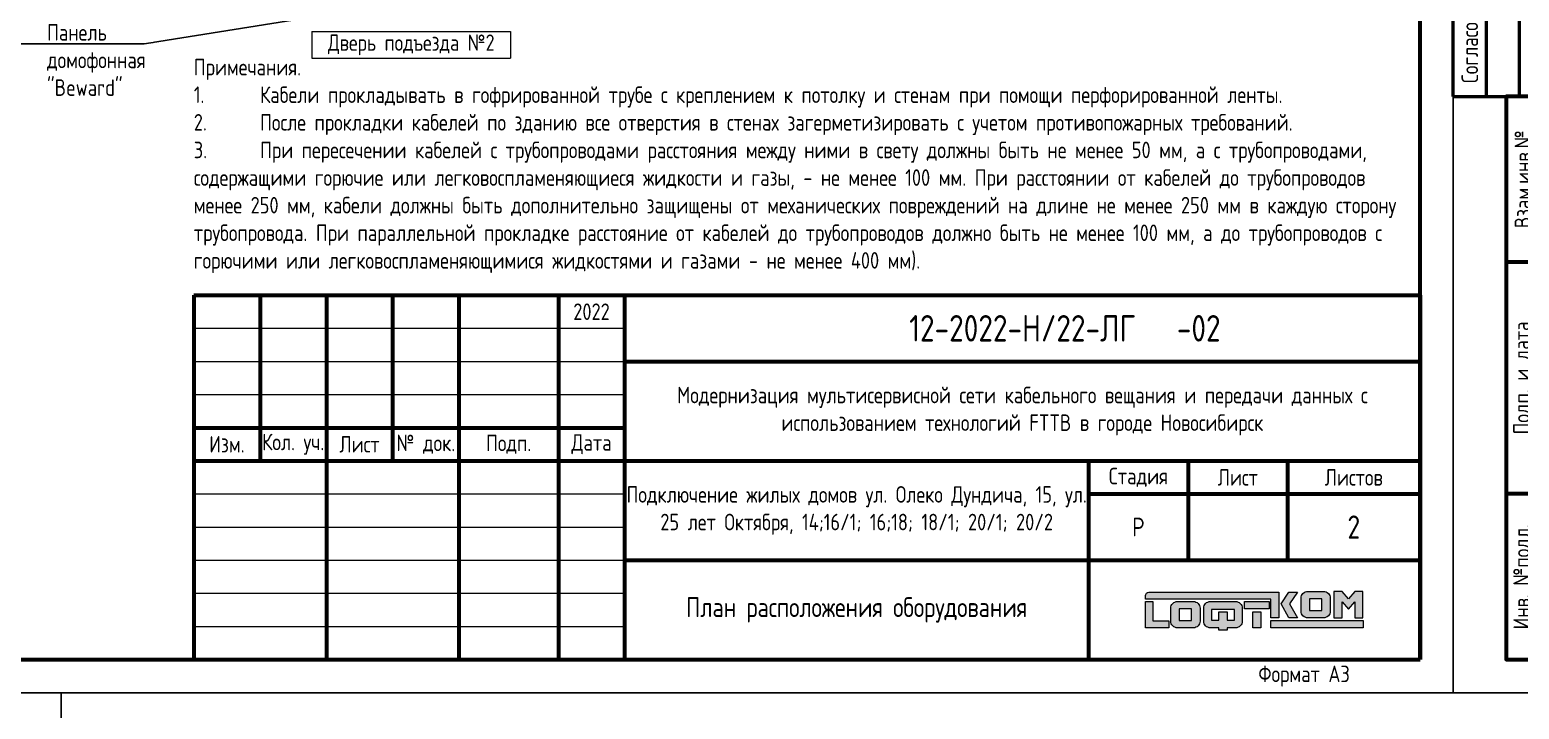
# Model space of a CAD drawing. Header units: millimetres. Extents: x -211 to 10565, y -2293 to 2244.
# Drawn here: x 506.1 to 730.8, y 1944.6 to 2047.2 of the extents above; entities that cross this region are included whole.
import ezdxf
from ezdxf import colors
from ezdxf.entities.mleader import LeaderData, LeaderLine
from ezdxf.math import Vec2, Vec3

# ---------------------------------------------------------------- set-up
doc = ezdxf.new("R2010")
doc.units = ezdxf.units.MM
doc.layers.add('(034) Оформление_0', color=7, linetype='Continuous', lineweight=9)
doc.layers.add('Выноски и подписи', color=7, linetype='Continuous')
doc.layers.add('ВЭ', color=7, linetype='Continuous', plot=False)
doc.styles.get("Standard").update_dxf_attribs({"font": 'gost.TTF'})

# ---------------------------------------------------------------- blocks, each defined once
blk = doc.blocks.new('*T447')
at = {"layer": '(034) Оформление_0', "lineweight": 60, "transparency": 16777216}
for p, q in [((0, 0), (185, 0)), ((0, 0), (0, -55)), ((10, 0), (10, -25)), ((20, 0), (20, -55)), ((30, 0), (30, -25)), ((40, 0), (40, -55)), ((55, 0), (55, -55)), ((65, 0), (65, -55)), ((185, 0), (185, -55)), ((65, -10), (185, -10)), ((0, -20), (65, -20)), ((0, -25), (185, -25)), ((135, -25), (135, -55)), ((150, -25), (150, -40)), ((165, -25), (165, -40)), ((135, -30), (185, -30)), ((65, -40), (185, -40)), ((0, -55), (185, -55))]:
    blk.add_line(p, q, dxfattribs=at)
at = {"layer": '(034) Оформление_0', "transparency": 16777216}
for p, q in [((0, -5), (65, -5)), ((0, -10), (65, -10)), ((0, -15), (65, -15)), ((0, -30), (65, -30)), ((0, -35), (65, -35)), ((0, -40), (65, -40)), ((0, -45), (65, -45)), ((0, -50), (65, -50))]:
    blk.add_line(p, q, dxfattribs=at)
at = {"layer": '(034) Оформление_0', "color": 0, "lineweight": 60, "transparency": 16777216, "attachment_point": 5}
for s, insert, char_height, width in [('2022', (60, -2.5), 2.5, 10), ('{\\fGOST|b0|i0|c0;12-2022-Н/22-ЛГ', (125, -5), 4, 120), ('{\\fGOST|b0|i0|c0;Модернизация мультисервисной сети кабельного вещания и передачи данных с использованием технологий FTTB в городе Новосибирск', (125, -17.5), 2.5, 120), ('Изм.', (5, -22.5), 2.5, 10), ('Кол. уч.', (15, -22.5), 2.5, 10), ('Лист', (25, -22.5), 2.5, 10), ('№ док.', (35, -22.5), 2.5, 10), ('Подп.', (47.5, -22.5), 2.5, 15), ('Дата', (60, -22.5), 2.5, 10), ('Стадия', (142.5, -27.5), 2.5, 15), ('Лист', (157.5, -27.5), 2.5, 15), ('Листов', (175, -27.5), 2.5, 20), ('{\\fGOST|b0|i0|c0;Подключение жилых домов ул. Олеко Дундича, 15, ул. 25 лет Октября, 14;16/1; 16;18; 18/1; 20/1; 20/2', (100, -32.5), 2.5, 70), ('Р', (142.5, -35), 2.82, 15), ('{\\fGOST|b0|i0|c0;', (160, -47.5), 3, 50)]:
    blk.add_mtext(s, dxfattribs=dict(at, insert=insert, char_height=char_height, width=width))
blk = doc.blocks.new('*U446')
at = {"layer": '(034) Оформление_0'}
h = blk.add_hatch(color=256, dxfattribs=at)
h.dxf.hatch_style = 1
edge = h.paths.add_edge_path()
edge.add_arc((-16.96, 7.3), 1, 180, 270, ccw=False)
edge.add_line((-17.96, 7.3), (-17.96, 9.28))
edge.add_arc((-16.96, 9.28), 1, 90, 180, ccw=False)
edge.add_line((-16.96, 10.28), (-14.55, 10.28))
edge.add_arc((-14.55, 9.28), 1, 0, 90, ccw=False)
edge.add_line((-13.55, 9.28), (-13.55, 7.3))
edge.add_arc((-14.55, 7.3), 1, -90, 0, ccw=False)
edge.add_line((-14.55, 6.3), (-16.96, 6.3))
edge = h.paths.add_edge_path()
edge.add_line((-30.35, 4.79), (-31.65, 4.79))
edge.add_arc((-31.65, 5.79), 1, 180, 270, ccw=False)
edge.add_line((-32.65, 5.79), (-32.65, 7.76))
edge.add_arc((-31.65, 7.76), 1, 90, 180, ccw=False)
edge.add_line((-31.65, 8.76), (-27.84, 8.76))
edge.add_arc((-27.84, 7.76), 1, 0, 90, ccw=False)
edge.add_line((-26.84, 7.76), (-26.84, 5.79))
edge.add_arc((-27.84, 5.79), 1, 270, 360, ccw=False)
edge.add_line((-27.84, 4.79), (-29.13, 4.79))
edge.add_line((-29.13, 4.79), (-29.13, 4.46))
edge.add_line((-29.13, 4.46), (-30.35, 4.46))
edge.add_line((-30.35, 4.46), (-30.35, 4.79))
edge = h.paths.add_edge_path()
edge.add_arc((-36.61, 5.79), 1, 180, 270, ccw=False)
edge.add_line((-37.61, 5.79), (-37.61, 7.76))
edge.add_arc((-36.61, 7.76), 1, 90, 180, ccw=False)
edge.add_line((-36.61, 8.76), (-34.2, 8.76))
edge.add_arc((-34.2, 7.76), 1, 0, 90, ccw=False)
edge.add_line((-33.2, 7.76), (-33.2, 5.79))
edge.add_arc((-34.2, 5.79), 1, -90, 0, ccw=False)
edge.add_line((-34.2, 4.79), (-36.61, 4.79))
h.paths.add_polyline_path([(-12.99, 6.29), (-11.77, 6.29), (-11.77, 8.73), (-10.81, 7.61), (-9.85, 8.73), (-9.85, 6.29), (-8.63, 6.29), (-8.63, 10.28), (-9.86, 10.28), (-10.81, 9.16), (-11.76, 10.28), (-12.99, 10.28)])
h.paths.add_polyline_path([(-22.53, 5.91), (-8.58, 5.91), (-8.58, 4.79), (-22.53, 4.79)])
h.paths.add_polyline_path([(-16.69, 7.39), (-14.82, 7.39), (-14.82, 9.19), (-16.69, 9.19)], flags=16)
h.paths.add_polyline_path([(-18.51, 10.18), (-19.71, 8.39), (-18.51, 6.3), (-19.78, 6.3), (-20.98, 8.39), (-19.78, 10.18)])
h.paths.add_polyline_path([(-25.24, 7.22), (-24.02, 7.22), (-24.02, 4.79), (-25.24, 4.79)])
h.paths.add_polyline_path([(-26.5, 8.76), (-22.76, 8.76), (-22.76, 7.65), (-26.5, 7.65)], flags=17)
h.paths.add_polyline_path([(-29.13, 5.97), (-28.02, 5.97), (-28.02, 7.58), (-31.47, 7.58), (-31.47, 5.97), (-30.35, 5.97), (-30.35, 7.22), (-29.13, 7.22)], flags=16)
h.paths.add_polyline_path([(-36.34, 5.87), (-34.47, 5.87), (-34.47, 7.68), (-36.34, 7.68)], flags=16)
h.paths.add_polyline_path([(-40.34, 8.76), (-40.34, 5.84), (-37.9, 5.84), (-37.9, 4.79), (-41.42, 4.79), (-41.42, 8.76)])
edge = h.paths.add_edge_path()
edge.add_line((-22.53, 9.12), (-41.42, 9.12))
edge.add_line((-41.42, 9.12), (-41.42, 9.65))
edge.add_arc((-40.92, 9.65), 0.5, 90, 180, ccw=False)
edge.add_line((-40.92, 10.15), (-21.29, 10.15))
edge.add_line((-21.29, 10.15), (-21.29, 6.3))
edge.add_line((-21.29, 6.3), (-22.53, 6.3))
edge.add_line((-22.53, 6.3), (-22.53, 9.12))
for points in [[(-22.53, 9.12), (-41.42, 9.12), (-41.42, 9.65, -0.414214), (-40.92, 10.15), (-21.29, 10.15)], [(-16.96, 6.3, -0.414214), (-17.96, 7.3), (-17.96, 9.28, -0.414214), (-16.96, 10.28), (-14.55, 10.28, -0.414214), (-13.55, 9.28), (-13.55, 7.3, -0.414214), (-14.55, 6.3), (-16.96, 6.3)], [(-36.61, 4.79, -0.414214), (-37.61, 5.79), (-37.61, 7.76, -0.414214), (-36.61, 8.76), (-34.2, 8.76, -0.414214), (-33.2, 7.76), (-33.2, 5.79, -0.414214), (-34.2, 4.79), (-36.61, 4.79)]]:
    blk.add_lwpolyline(points, format="xyb", dxfattribs=at)
for points in [[(-21.29, 10.15), (-21.29, 6.3), (-22.53, 6.3), (-22.53, 9.12)], [(-40.34, 8.76), (-40.34, 5.84), (-37.9, 5.84), (-37.9, 4.79), (-41.42, 4.79), (-41.42, 8.76), (-40.34, 8.76)]]:
    blk.add_lwpolyline(points, dxfattribs=at)
for points in [[(-18.51, 10.18), (-19.71, 8.39), (-18.51, 6.3), (-19.78, 6.3), (-20.98, 8.39), (-19.78, 10.18)], [(-16.69, 7.39), (-14.82, 7.39), (-14.82, 9.19), (-16.69, 9.19)], [(-12.99, 6.29), (-11.77, 6.29), (-11.77, 8.73), (-10.81, 7.61), (-9.85, 8.73), (-9.85, 6.29), (-8.63, 6.29), (-8.63, 10.28), (-9.86, 10.28), (-10.81, 9.16), (-11.76, 10.28), (-12.99, 10.28)], [(-36.34, 5.87), (-34.47, 5.87), (-34.47, 7.68), (-36.34, 7.68)], [(-29.13, 5.97), (-28.02, 5.97), (-28.02, 7.58), (-31.47, 7.58), (-31.47, 5.97), (-30.35, 5.97), (-30.35, 7.22), (-29.13, 7.22)], [(-26.5, 8.76), (-22.76, 8.76), (-22.76, 7.65), (-26.5, 7.65)], [(-25.24, 7.22), (-24.02, 7.22), (-24.02, 4.79), (-25.24, 4.79)], [(-22.53, 5.91), (-8.58, 5.91), (-8.58, 4.79), (-22.53, 4.79)]]:
    blk.add_lwpolyline(points, close=True, dxfattribs=at)
blk.add_lwpolyline([(-30.35, 4.79), (-31.65, 4.79, -0.414214), (-32.65, 5.79), (-32.65, 7.76, -0.414214), (-31.65, 8.76), (-27.84, 8.76, -0.414214), (-26.84, 7.76), (-26.84, 5.79, -0.414214), (-27.84, 4.79), (-29.13, 4.79), (-29.13, 4.46), (-30.35, 4.46)], format="xyb", close=True, dxfattribs=at)
blk.add_blockref('*T447', (-185, 55))
blk = doc.blocks.new('*U321')
at = {"layer": '(034) Оформление_0'}
blk.add_lwpolyline([(420, 297), (0, 297), (0, 0), (420, 0)], close=True, dxfattribs=at)
at = {"layer": '(034) Оформление_0', "lineweight": 60}
blk.add_lwpolyline([(415, 5), (415, 292), (20, 292), (20, 5)], close=True, dxfattribs=at)
blk.add_blockref('*U446', (415, 5))
at = {"insert": (397.5, 2.5), "char_height": 2.5, "width": 35, "attachment_point": 5}
blk.add_mtext('Формат А3', dxfattribs=at)
blk = doc.blocks.new('*T330')
at = {"layer": '(034) Оформление_0', "color": 0, "lineweight": 50, "transparency": 16777216}
for p, q in [((0, 0), (0, 65)), ((0, 65), (20, 65)), ((5, 0), (5, 65)), ((10, 0), (10, 65)), ((15, 0), (15, 65)), ((20, 0), (20, 65)), ((5, 55), (20, 55)), ((5, 40), (20, 40)), ((5, 20), (20, 20)), ((0, 0), (20, 0))]:
    blk.add_line(p, q, dxfattribs=at)
at = {"layer": '(034) Оформление_0', "color": 0, "transparency": 16777216, "insert": (2.5, 2), "char_height": 2.5, "width": 61, "attachment_point": 4, "rotation": 90}
blk.add_mtext('Согласованно', dxfattribs=at)
blk = doc.blocks.new('*U329')
at = {"layer": '(034) Оформление_0', "lineweight": 60}
for p, q in [((20, 65), (8, 65)), ((20, 30), (8, 30))]:
    blk.add_line(p, q, dxfattribs=at)
at = {"layer": '(034) Оформление_0'}
blk.add_lwpolyline([(420, 297), (0, 297), (0, 0), (420, 0)], close=True, dxfattribs=at)
at = {"layer": '(034) Оформление_0', "lineweight": 60}
blk.add_lwpolyline([(20, 90), (8, 90), (8, 5), (20, 5)], close=True, dxfattribs=at)
blk.add_blockref('*T330', (0, 90))
at = {"layer": '(034) Оформление_0', "char_height": 2.5, "attachment_point": 5, "rotation": 90}
for s, insert in [('Взам.инв.№', (10.5, 77.5)), ('Подп. и дата', (10.5, 47.5)), ('Инв. №подл.', (10.5, 17.5))]:
    blk.add_mtext(s, dxfattribs=dict(at, insert=insert))
blk = doc.blocks.new('*T350')
at = {"layer": 'Defpoints', "color": 8, "linetype": 'ByBlock', "lineweight": 0, "transparency": 16777216}
for p, q in [((0, 0), (30, 0)), ((0, 0), (0, -4)), ((30, 0), (30, -4)), ((0, -4), (30, -4))]:
    blk.add_line(p, q, dxfattribs=at)
at = {"color": 0, "transparency": 16777216, "insert": (15, -2), "char_height": 2.4694, "width": 30, "attachment_point": 5}
blk.add_mtext('{\\fGOST|b0|i0|c0;Дверь подъезда №2', dxfattribs=at)
blk = doc.blocks.new('*T325')
at = {"layer": '(034) Оформление_0', "lineweight": 60, "transparency": 16777216}
for p, q in [((0, 0), (185, 0)), ((0, 0), (0, -15)), ((7, 0), (7, -15)), ((17, 0), (17, -15)), ((40, 0), (40, -15)), ((55, 0), (55, -15)), ((65, 0), (65, -15)), ((175, 0), (175, -15)), ((185, 0), (185, -15)), ((175, -5), (185, -5)), ((0, -10), (65, -10)), ((0, -15), (185, -15))]:
    blk.add_line(p, q, dxfattribs=at)
at = {"layer": '(034) Оформление_0', "transparency": 16777216}
blk.add_line((0, -5), (65, -5), dxfattribs=at)
at = {"layer": '(034) Оформление_0', "color": 0, "lineweight": 60, "transparency": 16777216, "attachment_point": 5}
for s, insert, char_height, width in [('Лист', (180, -2.5), 2.5, 10), ('{\\fGOST|b0|i0|c0;12-2022-Н/22-ЛГ', (120, -7.5), 4, 110), ('№ докум.', (28.5, -12.5), 2.5, 21), ('Подп.', (47.5, -12.5), 2.5, 15), ('Дата', (60, -12.5), 2.5, 10), ('Изм.', (3.5, -12.5), 2.5, 7), ('Лист', (12, -12.5), 2.5, 10)]:
    blk.add_mtext(s, dxfattribs=dict(at, insert=insert, char_height=char_height, width=width))
blk = doc.blocks.new('*U324')
blk.add_blockref('*T325', (-185, 15))
blk = doc.blocks.new('*T387')
at = {"layer": '(034) Оформление_0', "color": 0, "lineweight": 60, "transparency": 16777216}
for p, q in [((0, 0), (0, 85)), ((0, 85), (12, 85)), ((5, 0), (5, 85)), ((12, 0), (12, 85)), ((0, 60), (12, 60)), ((0, 25), (12, 25)), ((0, 0), (12, 0))]:
    blk.add_line(p, q, dxfattribs=at)
at = {"layer": '(034) Оформление_0', "color": 0, "transparency": 16777216, "char_height": 2.5, "attachment_point": 5, "rotation": 90}
for s, insert, width in [('{\\C256;Взам.инв.№\\P}', (2.5, 72.5), 25), ('{\\C256;Подп. и дата\\P}', (2.5, 42.5), 35), ('{\\C256;Инв. №подл.\\P}', (2.5, 12.5), 25)]:
    blk.add_mtext(s, dxfattribs=dict(at, insert=insert, width=width))
blk = doc.blocks.new('*U386')
at = {"layer": '(034) Оформление_0'}
blk.add_lwpolyline([(210, 297), (0, 297), (0, 0), (210, 0)], close=True, dxfattribs=at)
at = {"layer": '(034) Оформление_0', "lineweight": 60}
blk.add_lwpolyline([(205, 5), (205, 292), (20, 292), (20, 5)], close=True, dxfattribs=at)
for name, p in [('*T387', (8, 5)), ('*U324', (205, 5))]:
    blk.add_blockref(name, p)
at = {"insert": (187.5, 2.5), "char_height": 2.5, "width": 35, "attachment_point": 5}
blk.add_mtext('Формат А4', dxfattribs=at)
blk = doc.blocks.new('_None')

msp = doc.modelspace()

# ---------------------------------------------------------------- linework, layer by layer
at = {"layer": 'ВЭ'}
for points in [[(300.85, 2244.11), (720.85, 2244.11), (720.85, 1947.11), (300.85, 1947.11)], [(720.85, 2244.11), (1140.85, 2244.11), (1140.85, 1947.11), (720.85, 1947.11)], [(300.85, 1650.11), (510.85, 1650.11), (510.85, 1947.11), (300.85, 1947.11)]]:
    msp.add_lwpolyline(points, close=True, dxfattribs=at)

# ---------------------------------------------------------------- block references
at = {"layer": '(034) Оформление_0'}
for name, p in [('*U321', (300.85, 1947.11)), ('*U329', (720.85, 1947.11))]:
    msp.add_blockref(name, p, dxfattribs=at)
for name, p in [('*T350', (548.65, 2046.89)), ('*U386', (300.85, 1650.11))]:
    msp.add_blockref(name, p)

# ---------------------------------------------------------------- texts
for s, insert, char_height, width, attachment_point in [('Примечания.\\P1.^IКабели прокладывать в гофрированной трубе с креплением к потолку и стенам при помощи перфорированной ленты.\\P2.^IПосле прокладки кабелей по зданию все отверстия в стенах загерметизировать с учетом противопожарных требований. \\P3.^IПри пересечении кабелей с трубопроводами расстояния между ними в свету должны быть не менее 50 мм, а с трубопроводами, содержащими горючие или легковоспламеняющиеся жидкости и газы, - не менее 100 мм. При расстоянии от кабелей до трубопроводов менее 250 мм, кабели должны быть дополнительно защищены от механических повреждений на длине не менее 250 мм в каждую сторону трубопровода. При параллельной прокладке расстояние от кабелей до трубопроводов должно быть не менее 100 мм, а до трубопроводов с горючими или легковоспламеняющимися жидкостями и газами - не менее 400 мм).', (530.85, 2010.43), 2.5, 182.7713, 7), ('-02', (679.15, 2002.11), 4, 47.9908, 4), ('2', (705.85, 1972.11), 3.5, 20, 5), ('План расположения оборудования', (630.85, 1959.61), 3, 70, 5)]:
    msp.add_mtext(s, dxfattribs=dict(at, insert=insert, char_height=char_height, width=width, attachment_point=attachment_point))

# ---------------------------------------------------------------- next in the draw order: leaders
at = {"layer": 'Выноски и подписи', "linetype": 'Continuous', "ltscale": 5}
ml = msp.add_multileader_mtext('Standard', dxfattribs=at)
ml.set_content(' ШВВП 2x0.75 -1шт., UTP 4x2х0.5 -2шт.\\Pв гофр. трубах %%C25 мм 2х30 м до основной двери', color=256)
ml.set_leader_properties()
ml.set_arrow_properties(name='NONE')
ml.build(insert=Vec2(0, 0))
ml.multileader.update_dxf_attribs({"text_left_attachment_type": 6, "text_right_attachment_type": 6, "dogleg_length": 0, "arrow_head_size": 0.147})
ctx = ml.context
ctx.base_point, ctx.char_height, ctx.arrow_head_size, ctx.landing_gap_size, ctx.plane_origin = Vec3(433.15, 2091.59), 2.5, 0.147, 0, Vec3(507.5, 2017.72)
ctx.left_attachment, ctx.right_attachment, ctx.text_align_type = 6, 6, 1
notes = []
notes.append((ctx, [(0, (1, 1, 0), (494.21, 2091.59), (-1, 0), 0, [(0, [(548.86, 2050.64)], 0, [])])]))
ctx.mtext.insert, ctx.mtext.alignment, ctx.mtext.flow_direction = Vec3(463.68, 2094.71), 2, 5
ctx.mtext.has_bg_fill, ctx.mtext.bg_color, ctx.mtext.bg_scale_factor, ctx.mtext.bg_transparency, ctx.mtext.use_window_bg_color = 1, -1027028792, 1.5, 0, 1
for ctx, leaders in notes:
    for number, flags, end, landing, length, lines in leaders:
        leader = LeaderData()
        leader.index, (leader.has_last_leader_line, leader.has_dogleg_vector, leader.attachment_direction) = number, flags
        leader.last_leader_point, leader.dogleg_vector, leader.dogleg_length = Vec3(end), Vec3(landing), length
        for number, points, colour, breaks in lines:
            line = LeaderLine()
            line.index, line.vertices, line.color, line.breaks = number, Vec3.list(points), colors.encode_raw_color(colour), breaks
            leader.lines.append(line)
        ctx.leaders.append(leader)

# ---------------------------------------------------------------- next in the draw order: leaders
at = {"layer": '(034) Оформление_0', "linetype": 'Continuous', "ltscale": 5}
ml = msp.add_multileader_mtext('Standard', dxfattribs=at)
ml.set_content('Панель\\Pдомофонная\\P"Beward"', color=256)
ml.set_leader_properties()
ml.build(insert=Vec2(0, 0))
ml.multileader.update_dxf_attribs({"text_left_attachment_type": 6, "text_right_attachment_type": 6, "dogleg_length": 0, "arrow_head_size": 0.18})
ctx = ml.context
ctx.base_point, ctx.char_height, ctx.arrow_head_size, ctx.landing_gap_size, ctx.plane_origin = Vec3(508.91, 2045.03), 2.5, 0.18, 0, Vec3(578.42, 2027.75)
ctx.left_attachment, ctx.right_attachment = 6, 6
notes = []
notes.append((ctx, [(0, (1, 1, 0), (523.35, 2045.03), (-1, 0), 0, [(0, [(550.68, 2049.41)], 0, [])])]))
ctx.mtext.insert, ctx.mtext.flow_direction = Vec3(508.71, 2048.03), 5
ctx.mtext.has_bg_fill, ctx.mtext.bg_color, ctx.mtext.bg_scale_factor, ctx.mtext.bg_transparency, ctx.mtext.use_window_bg_color = 1, -1027028792, 1.5, 0, 1
for ctx, leaders in notes:
    for number, flags, end, landing, length, lines in leaders:
        leader = LeaderData()
        leader.index, (leader.has_last_leader_line, leader.has_dogleg_vector, leader.attachment_direction) = number, flags
        leader.last_leader_point, leader.dogleg_vector, leader.dogleg_length = Vec3(end), Vec3(landing), length
        for number, points, colour, breaks in lines:
            line = LeaderLine()
            line.index, line.vertices, line.color, line.breaks = number, Vec3.list(points), colors.encode_raw_color(colour), breaks
            leader.lines.append(line)
        ctx.leaders.append(leader)

doc.saveas('drawing.dxf')
